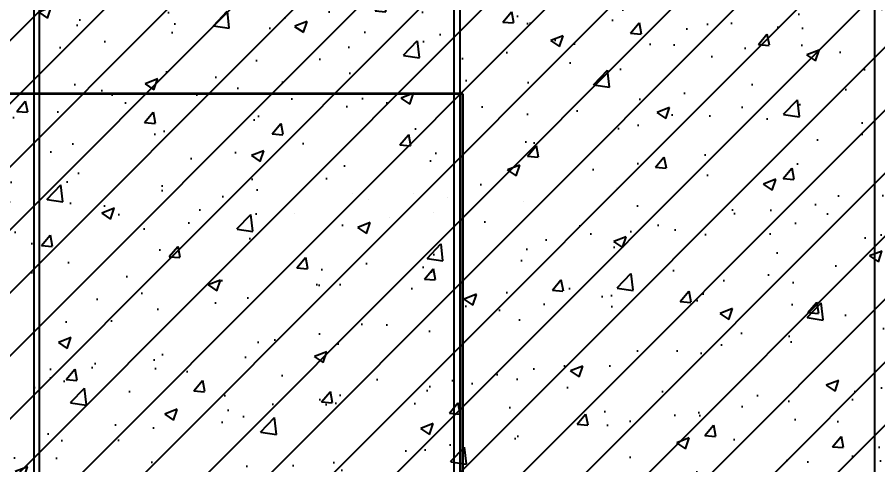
# Model space of a CAD drawing. Header units: millimetres. Extents: x 663313 to 1226001, y 1431724 to 1620898.
# Drawn here: x 844757 to 847826, y 1511801 to 1513395 of the extents above; entities that cross this region are included whole.
import ezdxf

# ---------------------------------------------------------------- set-up
doc = ezdxf.new("R2010")
doc.units = ezdxf.units.MM
doc.linetypes.add('Grid Line', pattern=[22.225, 12.7, -3.175000000000001, 3.175000000000001, -3.175000000000001])
doc.linetypes.add('HIDDEN', pattern=[0.375, 0.25, -0.125])
doc.layers.add('000 - 0_HIDE_OBJ_FRAMING_DEF_SUB', color=1, linetype='Continuous', plot=False)
for name, color, linetype in [('000 - CONCRETE_COL_HATCH_', 251, 'Continuous'), ('000 - CONCRETE_PRECAST_MAIN_COLOR_1', 1, 'Continuous'), ('000 - CONCRETE_PRECAST_WIPEOUT_', 250, 'Continuous'), ('DIM', 1, 'Continuous'), ('REVISE', 3, 'Continuous')]:
    doc.layers.add(name, color=color, linetype=linetype)
doc.layers.add('A-FLOR-E', color=2, linetype='Continuous', lineweight=9)
doc.styles.add('Arial', font='arial.ttf')

# ---------------------------------------------------------------- blocks, each defined once
blk = doc.blocks.new('A$Cc1931124')
at = {"layer": '000 - 0_HIDE_OBJ_FRAMING_DEF_SUB', "color": 251, "linetype": 'Grid Line'}
blk.add_line((5.804280555457581, 9.63612488144986), (5.804280555457581, -1.869362701894943), dxfattribs=at)
at = {"layer": '000 - 0_HIDE_OBJ_FRAMING_DEF_SUB', "ltscale": 15}
blk.add_lwpolyline([(2.482848443905596, -1.69551309966505), (15.63102054980095, -1.69551309966505, -0.6377520879435784), (15.64975852402836, -1.744704212295119), (15.61411260033469, -1.780709630577121), (15.78450566204242, -1.610316571314115), (15.74696356209438, -1.648438822245453, 0.6100499591020645), (15.76759771257616, -1.69551309966505), (28.79609611397586, -1.69551309966505)], format="xyb", dxfattribs=at)
at = {"layer": 'A-FLOR-E', "color": 1, "linetype": 'HIDDEN', "ltscale": 20}
for p, q in [((5.604280555504147, 0.4600000001953504), (5.604280555504147, -1.69551309966505)), ((6.00428055552743, 0.4600000001953504), (6.00428055552743, -1.69551309966505))]:
    blk.add_line(p, q, dxfattribs=at)
at = {"layer": 'DIM', "color": 1, "linetype": 'ByBlock'}
for p, q in [((4.938926091068197, -1.045909282984439), (4.901571072521392, -1.022555825300742)), ((4.938926091068197, -1.045909282984439), (4.925358537467901, -1.089963583508734)), ((6.444369758246239, -1.469915349269513), (6.457937311846536, -1.425861048745219)), ((6.444369758246239, -1.469915349269513), (6.481724776676629, -1.493268806953211))]:
    blk.add_line(p, q, dxfattribs=at)
for centre, start, end in [((4.946754585485678, -1.199190998450149), 92.92370356728438, 261.4329742875079), ((6.436541263712343, -1.316633633803804), 272.9237035672844, 81.43297428750788)]:
    blk.add_arc(centre, 0.1534814959973883, start, end, dxfattribs=at)
at = {"layer": 'REVISE', "color": 3, "insert": (5.697635459014919, -1.212267788127292), "char_height": 0.12, "attachment_point": 5, "style": 'Arial', "bg_fill": 3, "box_fill_scale": 1.1, "bg_fill_color": 256, "bg_fill_true_color": 13158600, "bg_fill_transparency": 0}
blk.add_mtext('\\A1;PRECAST WALL', dxfattribs=at)
blk = doc.blocks.new('A$Cc320a9d8')
at = {"layer": '000 - 0_HIDE_OBJ_FRAMING_DEF_SUB', "lineweight": 35}
for p, q in [((-46884.57573543489, 4316.900136159165), (-54461.2656486067, 4316.900136159165)), ((-46884.57573543489, 1600.371673358415), (-46884.57573543489, 4316.900136159165))]:
    blk.add_line(p, q, dxfattribs=at)
blk = doc.blocks.new('A$C3fe2981c')
blk.add_wipeout([(-13799.98520000023, -3330), (-7704.98520000023, -3330), (-7704.98520000023, 1140), (-13799.98520000023, 1140)]).dxf.layer = '000 - CONCRETE_PRECAST_WIPEOUT_'
at = {"layer": '000 - CONCRETE_COL_HATCH_'}
h = blk.add_hatch(dxfattribs=at)
h.set_pattern_fill('ANSI31', color=256, angle=-2.197154778051754e-15)
h.set_pattern_definition([(45, (0, 0), (-112.2532015133644, 112.2532015133644), [])])
h.paths.add_polyline_path([(-13799.98520000023, -3330), (-7704.985200000228, -3330), (-7704.985200000228, 1140), (-13799.98520000023, 1140)])
h = blk.add_hatch(dxfattribs=at)
h.set_pattern_fill('AR-CONC', color=256, scale=0.05, angle=-2.197154778051754e-15)
h.set_pattern_definition([(49.99999999999999, (0, 0), (455.46167249001, -39.84771384725773), [47.62500000000001, -523.8750000000001]), (355, (0, 0), (-88.10855356242332, 477.6421130975879), [38.10000000000001, -419.1014604250001]), (100.4514447, (37.95501749997493, -3.320633749943227), (367.3531177258832, 437.7943797804878), [40.47502200000001, -445.2256115000001]), (46.18420000000002, (0, 127), (677.6976022303248, -105.1058198318179), [71.43749999999997, -785.8124999999998]), (96.63555760999995, (56.47475000005215, 118.2412499999627), (593.5103351287576, 618.5653114943038), [60.71255785000001, -667.8390204000001]), (351.1841511700001, (0, 127), (593.5103351624426, 618.5653114638317), [57.149917675, -628.6493298]), (21, (63.5, 95.25), (379.0359781728312, -255.662995467719), [47.62500000000001, -523.875]), (326.0000000000001, (63.5, 95.25), (154.5050708691177, 460.4699153057982), [38.1, -419.1]), (71.45144499999999, (95.08633149997331, 73.94475025008433), (533.5410481967904, 204.8069222147631), [40.475022, -445.224844]), (37.50000000000001, (0, 0), (7.721508126479551, 211.3875971828828), [0, -414.02, 0, -425.45, 0, -420.6875]), (7.499999999999998, (0, 0), (167.0491562757644, 250.4514370452988), [0, -242.57, 0, -404.495, 0, -160.3375]), (327.5, (-141.6049999999814, 0), (338.9764879171785, -14.32185998168362), [0, -158.75, 0, -495.3000000000001, 0, -657.2250000000001]), (317.5, (-205.1049999999814, 0), (370.3229534650451, 63.56622758333257), [0, -206.375, 0, -328.93, 0, -466.725])])
h.paths.add_polyline_path([(-13799.98520000023, -4001.041934287176), (-7704.985200000228, -4001.041934287176), (-7704.985200000228, 1139.999996674247), (-13799.98520000023, 1139.999996674247)])
at = {"layer": '000 - CONCRETE_PRECAST_MAIN_COLOR_1'}
for points in [[(-13799.98520000023, 1140), (-12204.98520000023, 1140), (-12204.98520000023, -3329.999997979496), (-13799.98520000023, -3329.999997979496)], [(-12184.98520000023, -3329.999997979496), (-10704.98520000023, -3329.999997979496), (-10704.98520000023, 1139.999998694751), (-12184.98520000023, 1139.999998694751)], [(-10684.98520000046, -3330), (-9204.985200000461, -3330), (-9204.985200000461, 1139.999996674247), (-10684.98520000046, 1139.999996674247)]]:
    blk.add_lwpolyline(points, close=True, dxfattribs=at)

msp = doc.modelspace()

# ---------------------------------------------------------------- block references
at = {"color": 1, "xscale": 1000, "yscale": 1000, "zscale": 1000}
msp.add_blockref('A$Cc1931124', (840561.7259781347, 1513955.00114329), dxfattribs=at)

# ---------------------------------------------------------------- next in the draw order: block references
at = {"color": 1}
msp.add_blockref('A$C3fe2981c', (857021.0096335574, 1513275.00114329), dxfattribs=at)

# ---------------------------------------------------------------- next in the draw order: block references
msp.add_blockref('A$Cc320a9d8', (893230.792855222, 1508805.00114329))

doc.saveas('drawing.dxf')
